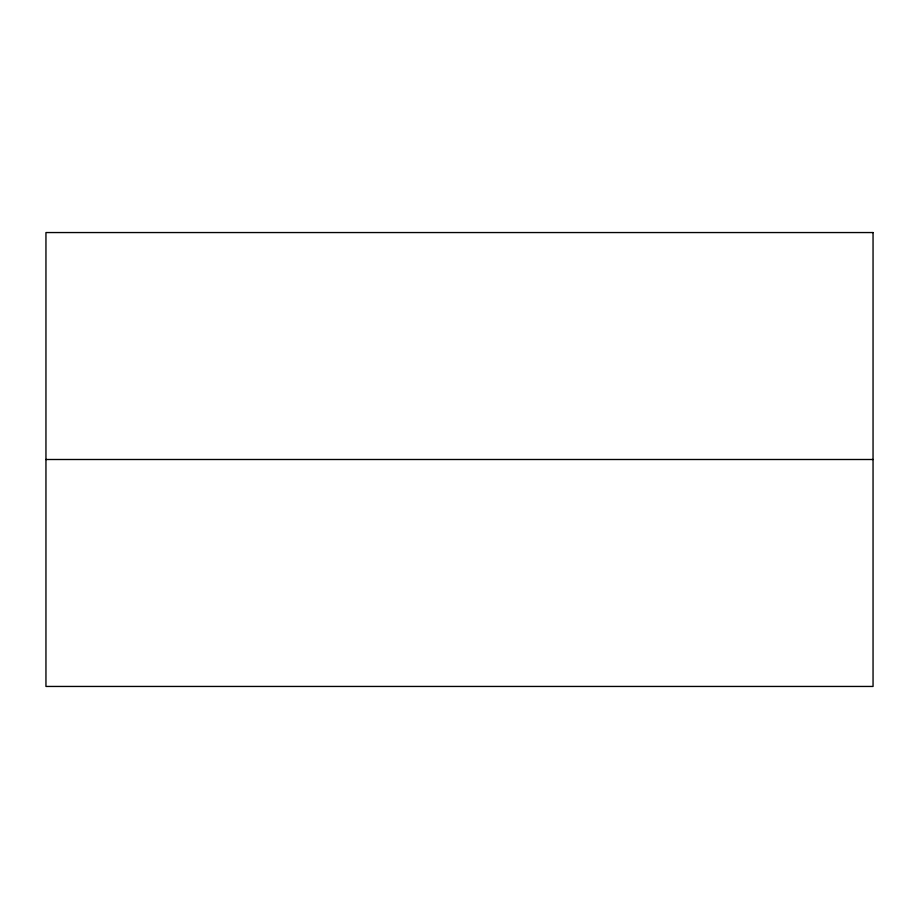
<?xml version="1.0" encoding="UTF-8"?>
<svg xmlns="http://www.w3.org/2000/svg" width="919" height="919" viewBox="0 0 919 919"><rect width="100%" height="100%" fill="white"/><g stroke="black" fill="none" stroke-linecap="round" stroke-linejoin="round"><path stroke-width="1.38" d="M45.95 459.5L873.05 459.5M873.05 232.553L45.95 232.553L45.95 686.447L873.05 686.447L873.05 232.553"/></g></svg>
